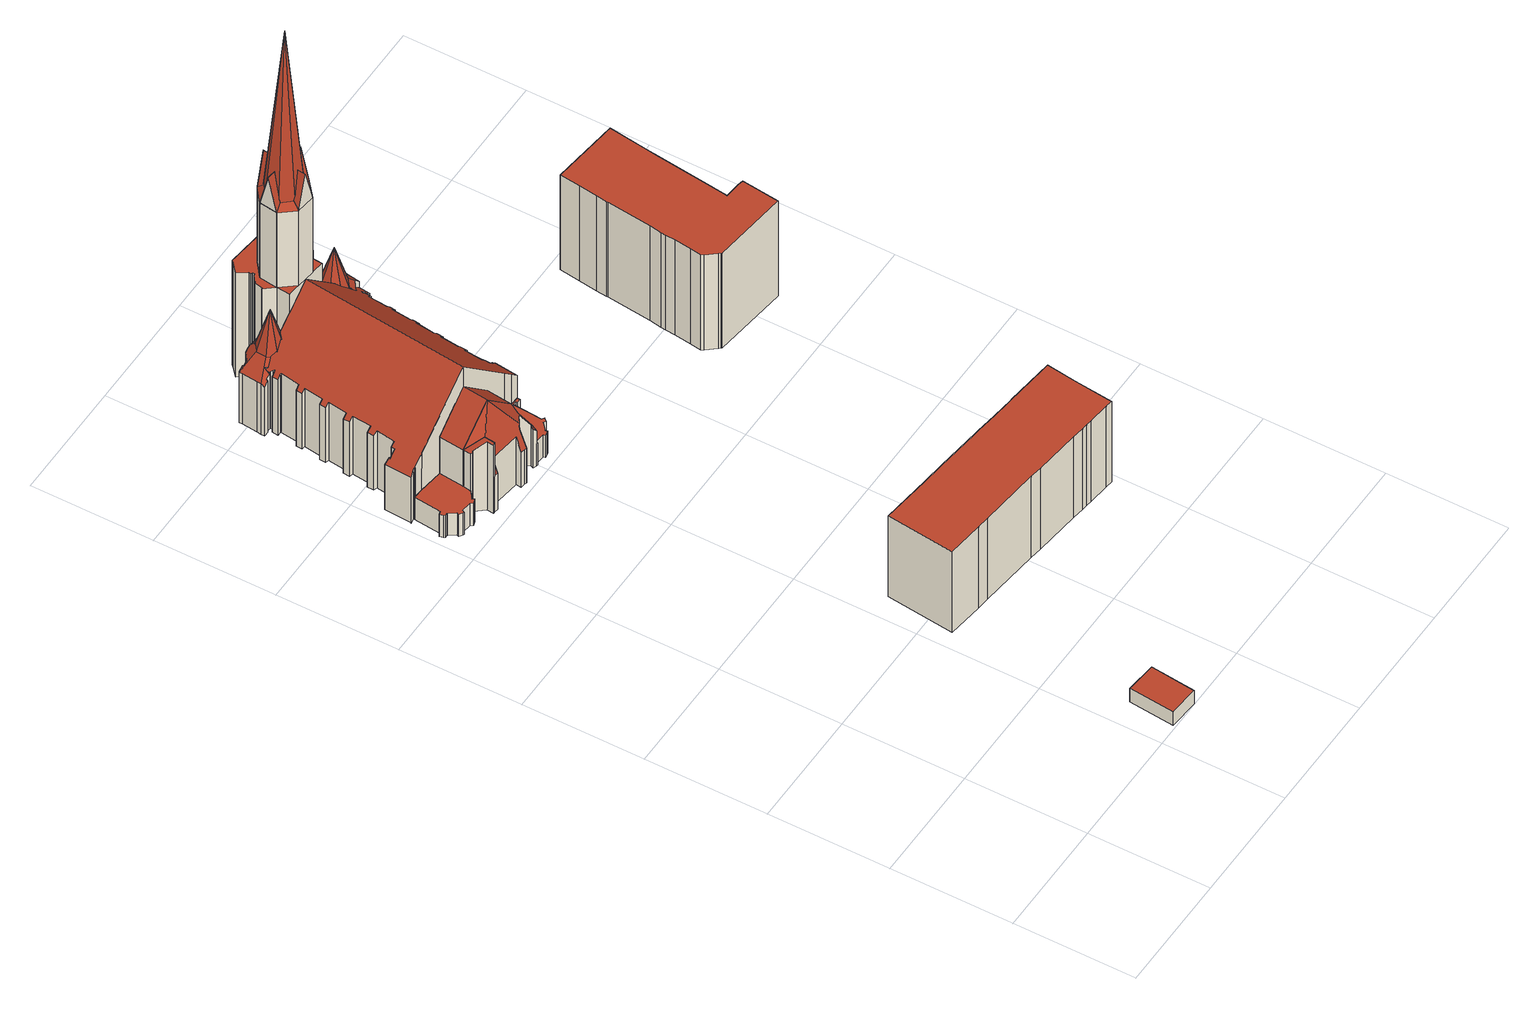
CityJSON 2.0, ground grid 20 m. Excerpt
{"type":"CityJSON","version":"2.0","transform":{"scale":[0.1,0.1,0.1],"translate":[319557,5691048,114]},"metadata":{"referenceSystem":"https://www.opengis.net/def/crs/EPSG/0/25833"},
"CityObjects":{
"building1":{"type":"Building","attributes":{"Dachtyp_tdc":"tdcPolyFlatRoof","Gemeindeschluessel":14713000,"Dachneigung":0,"QualitaetDacherkennung":90,"Geometrietyp2DReferenz":"3000","function":"31001_9998","roofType":"1000","measuredHeight":2.73},"geometry":[{"type":"MultiSurface","lod":"2","boundaries":[[[0,1,2,3]],[[1,4,5,2]],[[4,6,7,5]],[[6,8,9,7]],[[8,0,3,9]],[[8,6,4,1,0]],[[3,2,5,7,9]]],"semantics":{"surfaces":[{"type":"WallSurface"},{"type":"RoofSurface"},{"type":"GroundSurface"}],"values":[0,0,0,0,0,1,2]}}]},
"building2":{"type":"Building","attributes":{"name":"Lukaskirche","Gemeindeschluessel":14713000,"QualitaetDacherkennung":100,"Geometrietyp2DReferenz":"3000","function":"31001_3041","roofType":"9999"},"children":["building2-1","building2-2","building2-3","building2-4","building2-5","building2-6","building2-7","building2-8","building2-9","building2-10","building2-11","building2-12","building2-13","building2-14","building2-15"]},
"building2-1":{"type":"BuildingPart","attributes":{"Dachtyp_tdc":"tdcTentRoof","Dachneigung":74.59,"QualitaetDacherkennung":100,"Geometrietyp2DReferenz":"3000","roofType":"4000","measuredHeight":8.55},"parents":["building2"],"geometry":[{"type":"MultiSurface","lod":"2","boundaries":[[[10,11,12]],[[13,10,12]],[[14,13,12]],[[15,14,12]],[[16,15,12]],[[17,16,12]],[[18,17,12]],[[11,18,12]],[[11,10,13,14,15,16,17,18]]],"semantics":{"surfaces":[{"type":"RoofSurface"},{"type":"GroundSurface"}],"values":[0,0,0,0,0,0,0,0,1]}}]},
"building2-2":{"type":"BuildingPart","attributes":{"Dachtyp_tdc":"tdcTentRoof","Dachneigung":46.14,"QualitaetDacherkennung":100,"Geometrietyp2DReferenz":"3000","roofType":"4000","measuredHeight":19.14},"parents":["building2"],"geometry":[{"type":"MultiSurface","lod":"2","boundaries":[[[19,20,21,22]],[[20,23,24,21]],[[23,25,26,24]],[[25,27,28,26]],[[27,29,30,28]],[[29,31,32,30]],[[31,33,34,32]],[[33,19,22,34]],[[20,19,35]],[[23,20,35]],[[25,23,35]],[[27,25,35]],[[29,27,35]],[[31,29,35]],[[33,31,35]],[[19,33,35]],[[28,30,32,34,22,21,24,26]]],"semantics":{"surfaces":[{"type":"WallSurface"},{"type":"RoofSurface"},{"type":"ClosureSurface"}],"values":[0,0,0,0,0,0,0,0,1,1,1,1,1,1,1,1,2]}}]},
"building2-3":{"type":"BuildingPart","attributes":{"Dachtyp_tdc":"tdcPolyFlatRoof","Dachneigung":0,"QualitaetDacherkennung":100,"Geometrietyp2DReferenz":"3000","roofType":"1000","measuredHeight":21.33},"parents":["building2"],"geometry":[{"type":"MultiSurface","lod":"2","boundaries":[[[36,37,38,39]],[[37,40,41,38]],[[40,42,43,41]],[[42,44,45,43]],[[44,46,47,45]],[[46,48,49,47]],[[48,50,51,49]],[[50,52,53,51]],[[52,54,55,53]],[[54,56,57,55]],[[56,58,59,57]],[[58,60,61,59]],[[60,62,63,61]],[[62,64,65,63]],[[64,66,67,65]],[[66,68,69,67]],[[68,70,71,69]],[[70,72,73,71]],[[72,74,75,73]],[[74,76,77,75]],[[76,78,79,77]],[[78,80,81,79]],[[80,82,83,84,81]],[[85,26,86,87,88,89]],[[90,91,92,93,94]],[[91,36,39,92]],[[39,38,41,43,45,47,49,51,53,55,57,59,61,63,65,67,69,71,73,75,77,79,81,84,95,96,97,98,88,87,93,92]],[[99,83,82,100]],[[84,83,99,101,95]],[[96,95,101,102]],[[103,99,100,104]],[[103,102,101,99]],[[97,96,102,105]],[[106,107,103,104,108,109]],[[106,105,102,103]],[[106,103,107]],[[110,109,108]],[[89,110,85]],[[88,98,110,89]],[[98,97,105,106,109,110]],[[94,86,26,90]],[[93,87,86,94]],[[108,104,100,82,80,78,76,74,72,70,68,66,64,62,60,58,56,54,52,50,48,46,44,42,40,37,36,91,90,26,85,110],[22,21,24,26,28,30,32,34]],[[111,112,113,114]],[[22,34,112,111]],[[114,113,28,26]],[[21,111,114,24]],[[22,111,21]],[[24,114,26]],[[112,32,30,113]],[[34,32,112]],[[113,30,28]]],"semantics":{"surfaces":[{"type":"WallSurface"},{"type":"GroundSurface"},{"type":"ClosureSurface"},{"type":"RoofSurface"}],"values":[0,0,0,0,0,0,0,0,0,0,0,0,0,0,0,0,0,0,0,0,0,0,0,0,0,0,1,0,2,0,0,2,0,0,2,2,0,0,2,2,0,2,3,2,2,2,2,2,2,2,2,2]}}]},
"building2-4":{"type":"BuildingPart","attributes":{"Dachtyp_tdc":"tdcPolyFlatRoof","Dachneigung":0,"QualitaetDacherkennung":100,"Geometrietyp2DReferenz":"3000","roofType":"1000","measuredHeight":4.55},"parents":["building2"],"geometry":[{"type":"MultiSurface","lod":"2","boundaries":[[[115,116,117,118,119]],[[116,120,121,117]],[[120,122,123,121]],[[122,124,125,123]],[[124,126,127,125]],[[126,128,129,127]],[[128,130,131,129]],[[130,132,133,131]],[[132,134,135,133]],[[134,136,137,135]],[[136,138,139,137]],[[138,140,141,139]],[[140,142,143,141]],[[142,144,145,143]],[[144,146,147,145]],[[146,148,149,147]],[[148,150,151,149]],[[152,153,154,153]],[[152,155,156,157,158,159,150,148,146,144,142,140,138,136,134,132,130,128,126,124,122,120,116,115]],[[118,117,121,123,125,127,129,131,133,135,137,139,141,143,145,147,149,151,160,161,162,154]],[[151,150,159,160]],[[160,159,158,161]],[[162,161,163,157,156,164]],[[161,158,157,163]],[[154,162,164,165,153]],[[153,165,155,152]],[[165,164,156,155]],[[118,154,153,119]],[[153,152,115,119]]],"semantics":{"surfaces":[{"type":"WallSurface"},{"type":"RoofSurface"},{"type":"GroundSurface"},{"type":"ClosureSurface"}],"values":[0,0,0,0,0,0,0,0,0,0,0,0,0,0,0,0,0,0,1,2,3,3,0,3,0,3,3,0,3]}}]},
"building2-5":{"type":"BuildingPart","attributes":{"Dachtyp_tdc":"tdcTentRoof","Dachneigung":74.59,"QualitaetDacherkennung":100,"Geometrietyp2DReferenz":"3000","roofType":"4000","measuredHeight":8.55},"parents":["building2"],"geometry":[{"type":"MultiSurface","lod":"2","boundaries":[[[166,167,168]],[[169,166,168]],[[170,169,168]],[[171,170,168]],[[172,171,168]],[[173,172,168]],[[174,173,168]],[[167,174,168]],[[167,166,169,170,171,172,173,174]]],"semantics":{"surfaces":[{"type":"RoofSurface"},{"type":"GroundSurface"}],"values":[0,0,0,0,0,0,0,0,1]}}]},
"building2-6":{"type":"BuildingPart","attributes":{"Dachtyp_tdc":"tdcPolyFlatRoof","Dachneigung":0,"QualitaetDacherkennung":100,"Geometrietyp2DReferenz":"3000","roofType":"1000","measuredHeight":4.52},"parents":["building2"],"geometry":[{"type":"MultiSurface","lod":"2","boundaries":[[[175,176,177,178]],[[176,179,180,177]],[[179,181,182,180]],[[181,183,184,182]],[[183,185,186,184]],[[185,187,188,186]],[[187,189,190,188]],[[189,191,192,190]],[[191,193,194,192]],[[193,195,196,194]],[[195,197,198,196]],[[197,199,200,198]],[[199,201,202,200]],[[201,203,204,202]],[[203,205,206,204]],[[205,207,208,206]],[[207,209,210,211,208]],[[212,213,214,213]],[[215,216,217,218]],[[216,175,178,217]],[[216,215,219,220,221,212,209,207,205,203,201,199,197,195,193,191,189,187,185,183,181,179,176,175]],[[178,177,180,182,184,186,188,190,192,194,196,198,200,202,204,206,208,211,214,222,223,224,218,217]],[[214,211,210,213]],[[210,209,212,213]],[[222,214,213,225]],[[213,212,221,225]],[[222,225,226,223]],[[225,221,220,226]],[[223,226,220,219,224]],[[218,224,219,215]]],"semantics":{"surfaces":[{"type":"WallSurface"},{"type":"RoofSurface"},{"type":"GroundSurface"},{"type":"ClosureSurface"}],"values":[0,0,0,0,0,0,0,0,0,0,0,0,0,0,0,0,0,0,0,0,1,2,0,3,0,3,0,3,3,3]}}]},
"building2-7":{"type":"BuildingPart","attributes":{"Dachtyp_tdc":"tdcTentRoof","Dachneigung":68.89,"QualitaetDacherkennung":100,"Geometrietyp2DReferenz":"3000","roofType":"4000","measuredHeight":17.49},"parents":["building2"],"geometry":[{"type":"MultiSurface","lod":"2","boundaries":[[[227,157,163]],[[228,229,230,151,150]],[[229,231,232,230]],[[231,233,234,232]],[[233,235,236,234]],[[235,237,238,236]],[[237,239,240,238]],[[239,241,242,240]],[[241,243,244,242]],[[243,245,246,244]],[[245,247,248,246]],[[247,249,250,248]],[[249,251,252,250]],[[251,253,254,252]],[[253,255,256,254]],[[255,257,224,256]],[[235,233,231,229,228,258,259,227,260]],[[260,255,253,251,249,247,245,243,241,239,237,235]],[[260,257,255]],[[163,161,160,151,230,232,234,236,238,240,242,244,246,248,250,252,254,256,224,261]],[[259,158,157,227]],[[158,161,163,157]],[[258,159,158,259]],[[159,160,161,158]],[[228,150,159,258]],[[150,151,160,159]],[[260,261,224,257]],[[260,227,163,261]]],"semantics":{"surfaces":[{"type":"WallSurface"},{"type":"RoofSurface"},{"type":"GroundSurface"},{"type":"ClosureSurface"}],"values":[0,0,0,0,0,0,0,0,0,0,0,0,0,0,0,0,1,1,1,2,0,3,0,3,0,3,3,3]}}]},
"building2-8":{"type":"BuildingPart","attributes":{"Dachtyp_tdc":"tdcGableRoof","Dachneigung":44.99,"QualitaetDacherkennung":100,"Geometrietyp2DReferenz":"3000","roofType":"3100","measuredHeight":17.49},"parents":["building2"],"geometry":[{"type":"MultiSurface","lod":"2","boundaries":[[[262,263,264,265]],[[263,266,217,264]],[[267,227,163,162,164,156]],[[257,268,256,224]],[[268,269,254,256]],[[260,227,267,270]],[[270,271,257,266,263,262,272,273,269,268,257,260]],[[254,274,275,265,264,217,218,224,223,276,162,163,261,224,256]],[[269,273,274,254]],[[273,272,275,274]],[[272,262,265,275]],[[224,219,215,218,217,266,257,219]],[[224,218,215,219]],[[220,219,257,271]],[[220,226,223,224,219]],[[276,223,226,277]],[[226,220,271,270,277]],[[164,162,276,277]],[[277,270,267,156,164]],[[227,260,261,163]],[[260,257,224,261]]],"semantics":{"surfaces":[{"type":"WallSurface"},{"type":"RoofSurface"},{"type":"GroundSurface"},{"type":"ClosureSurface"}],"values":[0,0,0,0,0,1,1,2,0,0,0,0,3,0,3,0,3,0,3,3,3]}}]},
"building2-9":{"type":"BuildingPart","attributes":{"Dachtyp_tdc":"tdcGableRoof","Dachneigung":75.99,"QualitaetDacherkennung":100,"Geometrietyp2DReferenz":"3000","roofType":"3100","measuredHeight":21.43},"parents":["building2"],"geometry":[{"type":"MultiSurface","lod":"2","boundaries":[[[27,33,34,28]],[[33,19,22,34]],[[19,25,26,22]],[[25,27,28,26]],[[19,33,278]],[[27,25,279]],[[33,27,279,278]],[[25,19,278,279]],[[28,34,22,26]]],"semantics":{"surfaces":[{"type":"WallSurface"},{"type":"RoofSurface"},{"type":"ClosureSurface"}],"values":[0,0,0,0,0,0,1,1,2]}}]},
"building2-10":{"type":"BuildingPart","attributes":{"Dachtyp_tdc":"tdcTentRoof","Dachneigung":46.13,"QualitaetDacherkennung":100,"Geometrietyp2DReferenz":"3000","roofType":"4000","measuredHeight":14.94},"parents":["building2"],"geometry":[{"type":"MultiSurface","lod":"2","boundaries":[[[280,281,282]],[[282,283,284,285,286,287,288,289,290,280]],[[291,292,293,294,295,296,297,95,84,298,299,300,301,302,303,304,305,306,307,308,309,310]],[[311,284,304,303]],[[284,283,305,304]],[[283,282,306,305]],[[282,281,307,306]],[[281,280,308,307]],[[280,290,309,308]],[[290,289,310,309]],[[289,288,312,291,310]],[[313,314,315,286,285]],[[316,313,285]],[[317,316,285]],[[99,317,285]],[[318,83,99,285]],[[319,318,285]],[[284,311,320,321,322,319,285]],[[313,316,296,295]],[[316,317,297,296]],[[317,99,95,297]],[[83,318,298,84]],[[318,319,299,298]],[[319,322,300,299]],[[322,321,301,300]],[[321,320,302,301]],[[320,311,303,302]],[[323,312,288,287]],[[323,292,291,312]],[[324,323,287,286]],[[324,293,292,323]],[[295,294,314,313]],[[315,324,286]],[[294,293,324,315,314]],[[84,95,99,83]]],"semantics":{"surfaces":[{"type":"RoofSurface"},{"type":"GroundSurface"},{"type":"WallSurface"},{"type":"ClosureSurface"}],"values":[0,0,1,2,2,2,2,2,2,2,2,0,0,0,0,0,0,0,2,2,2,2,2,2,2,2,2,2,3,2,3,2,2,3,3]}}]},
"building2-11":{"type":"BuildingPart","attributes":{"Dachtyp_tdc":"tdcGableRoof","Dachneigung":23.59,"QualitaetDacherkennung":100,"Geometrietyp2DReferenz":"3000","roofType":"3100","measuredHeight":12.16},"parents":["building2"],"geometry":[{"type":"MultiSurface","lod":"2","boundaries":[[[99,325,326,101]],[[325,99,327]],[[107,325,327]],[[325,107,106]],[[103,327,99]],[[327,103,107]],[[326,105,102,101]],[[105,326,325,106]],[[102,105,106,103]],[[101,102,103,99]],[[103,106,107]]],"semantics":{"surfaces":[{"type":"WallSurface"},{"type":"RoofSurface"},{"type":"GroundSurface"},{"type":"ClosureSurface"}],"values":[0,0,1,1,1,1,2,3,3,3,3]}}]},
"building2-12":{"type":"BuildingPart","attributes":{"Dachtyp_tdc":"tdcTentRoof","Dachneigung":46.13,"QualitaetDacherkennung":100,"Geometrietyp2DReferenz":"3000","roofType":"4000","measuredHeight":15.02},"parents":["building2"],"geometry":[{"type":"MultiSurface","lod":"2","boundaries":[[[328,329,330,331]],[[332,333,334,335]],[[333,336,337,334]],[[336,338,339,337]],[[338,340,341,339]],[[340,342,343,341]],[[342,344,345,343]],[[344,346,347,345]],[[346,348,349,347]],[[348,350,351,349]],[[350,352,353,351]],[[352,354,355,353]],[[354,356,357,355]],[[356,358,359,357]],[[358,360,361,359]],[[360,362,363,361]],[[362,94,93,364,363]],[[86,365,366,367]],[[365,328,331,366]],[[328,365,368]],[[329,328,368]],[[369,370,371,329,368]],[[340,338,336,333,332,372,369]],[[369,368,346,344,342,340]],[[360,358,356,354,352,350,348,346,368]],[[362,360,368]],[[86,94,362,368]],[[365,86,368]],[[331,330,373,374,335,334,337,339,341,343,345,347,349,351,353,355,357,359,361,363,364,367,366]],[[373,330,329,371]],[[375,370,369]],[[374,373,371,370,375]],[[372,375,369]],[[332,335,374,375,372]],[[367,364,93,87,86]],[[93,94,86,87]]],"semantics":{"surfaces":[{"type":"WallSurface"},{"type":"RoofSurface"},{"type":"GroundSurface"},{"type":"ClosureSurface"}],"values":[0,0,0,0,0,0,0,0,0,0,0,0,0,0,0,0,0,0,0,1,1,1,1,1,1,1,1,1,2,0,0,3,0,3,0,3]}}]},
"building2-13":{"type":"BuildingPart","attributes":{"Dachtyp_tdc":"tdcGableRoof","Dachneigung":44.99,"QualitaetDacherkennung":100,"Geometrietyp2DReferenz":"3000","roofType":"3100","measuredHeight":21.47},"parents":["building2"],"geometry":[{"type":"MultiSurface","lod":"2","boundaries":[[[376,210,209]],[[376,377,378,210]],[[377,379,380,378]],[[379,381,382,380]],[[381,383,384,382]],[[383,385,386,384]],[[385,387,388,386]],[[387,389,390,388]],[[389,391,392,390]],[[391,393,394,392]],[[393,395,396,394]],[[395,397,398,396]],[[397,399,400,398]],[[399,401,402,400]],[[401,403,404,402]],[[403,405,406,404]],[[405,407,408,406]],[[407,409,410,408]],[[409,411,412,410]],[[411,413,414,412]],[[413,415,416,414]],[[415,417,418,416]],[[417,419,420,418]],[[419,421,422,420]],[[421,423,424,422]],[[423,425,426,424]],[[425,427,428,426]],[[427,429,430,428]],[[429,431,432,430]],[[431,433,434,432]],[[433,435,436,434]],[[435,437,438,436]],[[437,439,440,438]],[[439,441,442,440]],[[441,443,444,442]],[[443,445,332,335,444]],[[446,447,373,371]],[[448,314,294,449,450]],[[312,451,452,453,291]],[[451,454,455,452]],[[454,456,457,455]],[[456,458,459,457]],[[458,460,461,459]],[[460,462,463,461]],[[462,464,465,463]],[[464,466,467,465]],[[466,468,469,467]],[[468,470,471,469]],[[470,472,473,471]],[[472,474,475,473]],[[474,476,477,475]],[[476,478,479,477]],[[478,480,481,479]],[[480,482,483,481]],[[482,484,485,483]],[[484,486,487,485]],[[486,488,489,487]],[[488,490,491,489]],[[490,492,493,491]],[[492,494,495,493]],[[494,496,497,495]],[[496,498,499,497]],[[498,500,501,499]],[[500,502,503,501]],[[502,504,505,503]],[[504,506,507,505]],[[506,508,509,507]],[[508,510,511,509]],[[510,512,115,119,511]],[[513,152,153,152]],[[514,155,165,155]],[[515,212,213,212]],[[516,514,513,512,510,508,506,504,502,500,498,496,494,492,490,488,486,484,482,480,478,476,474,472,470,468,466,464,462,460,458,456,454,451,312,323,324,315,314,448,109,110]],[[110,89,446,371,370,375,372,445,443,441,439,437,435,433,431,429,427,425,423,421,419,417,415,413,411,409,407,405,403,401,399,397,395,393,391,389,387,385,383,381,379,377,376,515,517,516]],[[210,378,380,382,384,386,388,390,392,394,396,398,400,402,404,406,408,410,412,414,416,418,420,422,424,426,428,430,432,434,436,438,440,442,444,335,374,373,447,518,450,449,519,520,453,452,455,457,459,461,463,465,467,469,471,473,475,477,479,481,483,485,487,489,491,493,495,497,499,501,503,505,507,509,511,119,153,165,164,277,226,225,213]],[[376,209,212,515]],[[209,210,213,212]],[[372,332,445]],[[335,332,372,375,374]],[[374,375,370,371,373]],[[518,447,446,89,88,98]],[[98,88,89,110]],[[448,450,518,98,97,105,326,325,106,109]],[[98,110,109,106,105,97]],[[325,326,105,106]],[[293,519,449,294]],[[324,293,294,314,315]],[[292,520,519,293]],[[323,292,293,324]],[[291,453,520,292]],[[292,323,312,291]],[[152,115,512,513]],[[152,153,119,115]],[[155,152,513,514]],[[165,153,152,155]],[[270,267,156,155,514,516]],[[164,165,155,156]],[[270,277,164,156,267]],[[517,221,220,271,270,516]],[[221,225,226,220]],[[271,220,226,277,270]],[[515,212,221,517]],[[212,213,225,221]]],"semantics":{"surfaces":[{"type":"WallSurface"},{"type":"RoofSurface"},{"type":"GroundSurface"},{"type":"ClosureSurface"}],"values":[0,0,0,0,0,0,0,0,0,0,0,0,0,0,0,0,0,0,0,0,0,0,0,0,0,0,0,0,0,0,0,0,0,0,0,0,0,0,0,0,0,0,0,0,0,0,0,0,0,0,0,0,0,0,0,0,0,0,0,0,0,0,0,0,0,0,0,0,0,0,0,0,1,1,2,0,3,0,3,3,0,3,0,3,3,0,3,0,3,0,3,0,3,0,3,0,3,3,0,3,3,0,3]}}]},
"building2-14":{"type":"BuildingPart","attributes":{"Dachtyp_tdc":"tdcGableRoof","Dachneigung":76,"QualitaetDacherkennung":100,"Geometrietyp2DReferenz":"3000","roofType":"3100","measuredHeight":21.43},"parents":["building2"],"geometry":[{"type":"MultiSurface","lod":"2","boundaries":[[[23,29,30,113,114,24]],[[29,31,32,30]],[[31,20,21,111,112,32]],[[20,23,24,21]],[[31,29,521]],[[23,20,522]],[[29,23,522,521]],[[20,31,521,522]],[[111,114,113,112]],[[21,24,114,111]],[[112,113,30,32]]],"semantics":{"surfaces":[{"type":"WallSurface"},{"type":"RoofSurface"},{"type":"ClosureSurface"}],"values":[0,0,0,0,0,0,1,1,2,2,2]}}]},
"building2-15":{"type":"BuildingPart","attributes":{"Dachtyp_tdc":"tdcTentRoof","Dachneigung":85.02,"QualitaetDacherkennung":100,"Geometrietyp2DReferenz":"3000","roofType":"4000","measuredHeight":32.57},"parents":["building2"],"geometry":[{"type":"MultiSurface","lod":"2","boundaries":[[[523,524,525,526]],[[524,527,528,525]],[[527,529,530,528]],[[529,531,532,530]],[[531,533,534,532]],[[533,535,536,534]],[[535,537,538,536]],[[537,523,526,538]],[[524,523,539]],[[527,524,539]],[[529,527,539]],[[531,529,539]],[[533,531,539]],[[535,533,539]],[[537,535,539]],[[523,537,539]],[[526,525,528,530,532,534,536,538]]],"semantics":{"surfaces":[{"type":"WallSurface"},{"type":"RoofSurface"},{"type":"GroundSurface"}],"values":[0,0,0,0,0,0,0,0,1,1,1,1,1,1,1,1,2]}}]},
"building3":{"type":"Building","attributes":{"Dachtyp_tdc":"tdcPolyFlatRoof","Gemeindeschluessel":14713000,"Dachneigung":0,"QualitaetDacherkennung":54,"Geometrietyp2DReferenz":"3000","function":"31001_9998","roofType":"1000","measuredHeight":16.59},"geometry":[{"type":"MultiSurface","lod":"2","boundaries":[[[540,541,542,543]],[[541,544,545,542]],[[544,546,547,545]],[[546,548,549,547]],[[548,550,551,549]],[[550,552,553,551]],[[552,554,555,553]],[[554,556,557,555]],[[556,558,559,557]],[[558,560,561,559]],[[560,562,563,561]],[[562,564,565,563]],[[564,566,567,565]],[[566,568,569,567]],[[568,570,571,569]],[[570,572,573,571]],[[572,574,575,573]],[[574,576,577,575]],[[576,578,579,577]],[[578,580,581,579]],[[580,540,543,581]],[[580,578,576,574,572,570,568,566,564,562,560,558,556,554,552,550,548,546,544,541,540]],[[543,542,545,547,549,551,553,555,557,559,561,563,565,567,569,571,573,575,577,579,581]]],"semantics":{"surfaces":[{"type":"WallSurface"},{"type":"RoofSurface"},{"type":"GroundSurface"}],"values":[0,0,0,0,0,0,0,0,0,0,0,0,0,0,0,0,0,0,0,0,0,1,2]}}]},
"building4":{"type":"Building","attributes":{"Gemeindeschluessel":14713000,"Dachtyp_tdc":"tdcPolyFlatRoof","Dachneigung":0,"QualitaetDacherkennung":65,"Geometrietyp2DReferenz":"3000","function":"31001_9998","roofType":"1000","measuredHeight":19.41},"geometry":[{"type":"MultiSurface","lod":"2","boundaries":[[[582,583,584,585]],[[583,586,587,584]],[[586,588,589,587]],[[588,590,591,589]],[[590,592,593,591]],[[592,594,595,593]],[[594,596,597,595]],[[596,598,599,597]],[[598,600,601,599]],[[600,602,603,601]],[[602,604,605,603]],[[604,606,607,605]],[[606,608,609,607]],[[608,610,611,609]],[[610,612,613,611]],[[612,614,615,613]],[[614,616,617,615]],[[616,618,619,617]],[[618,620,621,619]],[[620,622,623,621]],[[622,624,625,623]],[[624,626,627,625]],[[626,582,585,627]],[[626,624,622,620,618,616,614,612,610,608,606,604,602,600,598,596,594,592,590,588,586,583,582]],[[585,584,587,589,591,593,595,597,599,601,603,605,607,609,611,613,615,617,619,621,623,625,627]]],"semantics":{"surfaces":[{"type":"WallSurface"},{"type":"RoofSurface"},{"type":"GroundSurface"}],"values":[0,0,0,0,0,0,0,0,0,0,0,0,0,0,0,0,0,0,0,0,0,0,0,1,2]}}]}
},
"vertices":[
[238,5,29],[245,79,29],[245,79,2],[238,5,2],[245,80,29],[245,80,2],[296,75,29],[296,75,2],[288,1,29],[288,1,2],
[246,1348,128],[261,1360,128],[239,1372,213],[227,1350,128],[214,1365,128],[217,1385,128],[232,1397,128],[251,1395,128],[263,1379,128],
[199,1388,376],[175,1368,376],[175,1368,223],[199,1388,223],[144,1372,376],[144,1372,223],[125,1396,376],[125,1396,223],[129,1426,376],[129,1426,223],[153,1445,376],[153,1445,223],[183,1442,376],[183,1442,223],[202,1418,376],[202,1418,223],[164,1407,415],
[116,1426,223],[129,1435,223],[129,1435,10],[116,1426,10],[131,1436,223],[131,1436,10],[131,1439,223],[131,1439,10],[130,1440,223],[130,1440,10],[128,1440,223],[128,1440,10],[129,1444,223],[129,1444,10],[119,1459,223],[119,1459,10],[133,1472,223],[133,1472,10],[137,1476,223],[137,1476,10],[208,1468,223],[208,1468,10],[211,1468,223],[211,1468,10],[211,1459,223],[211,1459,10],[209,1459,223],[209,1459,10],[208,1452,223],[208,1452,10],[218,1460,223],[218,1460,10],[230,1446,223],[230,1446,10],[221,1438,223],[221,1438,10],[216,1434,223],[216,1434,10],[215,1430,223],[215,1430,10],[211,1430,223],[211,1430,10],[211,1427,223],[211,1427,10],[225,1410,223],[225,1410,10],[224,1400,223],[224,1400,128],[224,1400,10],[123,1374,223],[125,1396,128],[125,1396,10],[123,1374,10],[123,1374,186],[112,1413,223],[114,1413,223],[114,1413,10],[112,1413,10],[112,1413,128],[210,1388,10],[199,1390,10],[197,1366,10],[160,1370,10],[210,1388,128],[210,1388,223],[210,1388,11],[199,1390,11],[199,1390,128],[199,1390,223],[197,1366,11],[197,1366,128],[198,1378,133],[197,1366,223],[197,1366,186],[160,1370,223],[177,1390,223],[181,1420,223],[150,1424,223],[147,1393,223],
[254,1083,53],[254,1078,53],[254,1078,8],[254,1083,8],[254,1083,9],[247,1078,53],[247,1078,8],[247,1081,53],[247,1081,8],[241,1081,53],[241,1081,8],[238,1034,53],[238,1034,8],[242,1031,53],[242,1031,8],[241,1030,53],[241,1030,8],[237,1025,53],[237,1025,8],[234,1028,53],[234,1028,8],[222,1018,53],[222,1018,8],[223,1014,53],[223,1014,8],[220,1013,53],[220,1013,8],[214,1012,53],[214,1012,8],[213,1016,53],[213,1016,8],[197,1017,53],[197,1017,8],[196,1014,53],[196,1014,8],[194,1015,53],[194,1015,8],[241,1084,53],[241,1084,9],[241,1084,8],[226,1086,53],[186,1090,53],[181,1048,53],[180,1037,53],[194,1022,53],[194,1022,8],[180,1037,8],[186,1090,8],[181,1048,8],[186,1090,9],[226,1086,9],
[100,1363,128],[115,1375,128],[93,1387,213],[81,1365,128],[69,1380,128],[71,1399,128],[86,1411,128],[106,1409,128],[118,1394,128],
[58,1038,53],[60,1034,53],[60,1034,8],[58,1038,8],[58,1033,53],[58,1033,8],[55,1032,53],[55,1032,8],[52,1031,53],[52,1031,8],[49,1035,53],[49,1035,8],[33,1037,53],[33,1037,8],[30,1033,53],[30,1033,8],[29,1034,53],[29,1034,8],[23,1038,53],[23,1038,8],[25,1041,53],[25,1041,8],[17,1052,53],[17,1052,8],[16,1053,53],[16,1053,8],[12,1052,53],[12,1052,8],[11,1055,53],[11,1055,8],[9,1061,53],[9,1061,8],[15,1063,53],[15,1063,8],[19,1107,53],[19,1107,9],[19,1107,8],[21,1107,53],[21,1107,9],[21,1107,8],[70,1048,53],[70,1047,53],[70,1047,8],[70,1048,8],[72,1060,53],[76,1101,53],[36,1106,53],[36,1106,8],[76,1101,8],[72,1060,8],[36,1106,9],[76,1101,9],
[181,1048,128],[194,1015,79],[188,1017,87],[188,1017,8],[190,1022,91],[190,1022,8],[179,1035,115],[179,1035,8],[164,1025,117],[164,1025,8],[162,1024,114],[162,1024,8],[160,1022,110],[160,1022,8],[159,1010,79],[159,1010,8],[156,1011,79],[156,1011,8],[148,1012,79],[148,1012,8],[149,1021,105],[149,1021,8],[97,1027,106],[97,1027,8],[95,1018,82],[95,1018,8],[89,1019,82],[89,1019,8],[91,1037,128],[91,1037,8],[72,1060,128],[194,1022,87],[180,1037,117],[126,1054,183],[126,1054,8],
[74,1046,132],[72,1045,130],[72,1045,8],[74,1046,8],[70,1047,128],[186,1090,128],[91,1037,150],[89,1019,150],[131,1096,183],[76,1101,128],[87,1030,147],[86,1019,147],[86,1019,8],[87,1030,8],[131,1096,8],[131,1096,9],
[200,1403,438],[127,1411,438],
[281,1384,118],[277,1385,121],[276,1383,122],[276,1382,122],[274,1382,125],[239,1372,160],[268,1356,128],[268,1358,128],[282,1357,113],[285,1380,113],[285,1384,113],[282,1357,10],[268,1358,10],[268,1356,10],[253,1344,10],[248,1340,10],[223,1343,10],[207,1363,10],[231,1399,10],[252,1396,10],[260,1395,10],[261,1395,10],[268,1385,10],[270,1383,10],[274,1382,10],[276,1382,10],[276,1383,10],[277,1385,10],[281,1384,10],[285,1384,10],[285,1380,10],[270,1383,128],[282,1357,100],[248,1340,128],[253,1344,128],[253,1345,128],[223,1343,128],[207,1363,128],[231,1399,133],[252,1396,134],[268,1385,128],[261,1395,127],[260,1395,128],[268,1358,114],[268,1356,115],
[207,1365,128],[207,1365,11],[218,1375,133],
[102,1355,128],[77,1358,128],[77,1358,9],[102,1355,9],[60,1368,121],[54,1369,116],[54,1369,9],[60,1368,9],[53,1367,114],[53,1367,9],[45,1367,107],[45,1367,9],[45,1373,112],[45,1373,9],[46,1380,112],[46,1380,9],[49,1405,111],[49,1405,9],[49,1411,111],[49,1411,9],[50,1412,111],[50,1412,9],[58,1411,117],[58,1411,9],[57,1408,119],[57,1408,9],[64,1408,124],[64,1408,9],[76,1417,124],[76,1417,9],[81,1417,128],[81,1417,9],[85,1416,130],[85,1416,9],[108,1414,130],[108,1414,9],[112,1413,9],[122,1371,128],[122,1371,9],[125,1396,9],[93,1387,160],[61,1378,128],[64,1375,128],[64,1374,128],[61,1374,125],[64,1374,9],[61,1378,9],[61,1378,125],
[19,1107,112],[20,1108,112],[20,1108,9],[17,1108,109],[17,1108,9],[9,1107,102],[9,1107,9],[10,1108,102],[10,1108,9],[13,1152,101],[13,1152,9],[21,1150,109],[21,1150,9],[21,1148,109],[21,1148,9],[31,1147,119],[31,1147,9],[32,1153,119],[32,1153,9],[38,1152,125],[38,1152,9],[42,1182,126],[42,1182,9],[36,1184,120],[36,1184,9],[37,1195,120],[37,1195,9],[44,1194,127],[44,1194,9],[47,1225,127],[47,1225,9],[41,1226,120],[41,1226,9],[42,1237,120],[42,1237,9],[48,1236,127],[48,1236,9],[52,1267,127],[52,1267,9],[46,1268,121],[46,1268,9],[47,1279,121],[47,1279,9],[53,1278,127],[53,1278,9],[57,1309,128],[57,1309,9],[51,1310,122],[51,1310,9],[52,1320,122],[52,1320,9],[59,1320,128],[59,1320,9],[63,1351,129],[63,1351,9],[62,1352,128],[62,1352,9],[56,1352,122],[56,1352,9],[57,1362,122],[57,1362,9],[63,1362,128],[63,1362,9],[64,1362,130],[64,1362,9],[63,1364,128],[63,1364,9],[61,1368,125],[61,1368,9],[60,1368,125],[65,1380,128],[65,1380,9],[255,1360,128],[253,1344,9],[255,1360,9],[280,1339,100],[280,1339,9],[282,1357,9],[271,1340,109],[271,1340,9],[272,1342,109],[272,1342,9],[264,1342,117],[264,1342,9],[260,1338,121],[260,1338,9],[266,1337,115],[266,1337,9],[265,1327,114],[265,1327,9],[257,1327,122],[257,1327,9],[254,1296,122],[254,1296,9],[261,1295,115],[261,1295,9],[260,1285,115],[260,1285,9],[253,1286,122],[253,1286,9],[250,1255,122],[250,1255,9],[256,1254,115],[256,1254,9],[255,1243,115],[255,1243,9],[248,1244,123],[248,1244,9],[244,1213,123],[244,1213,9],[251,1212,116],[251,1212,9],[250,1201,116],[250,1201,9],[243,1201,123],[243,1201,9],[240,1171,123],[240,1171,9],[246,1171,116],[246,1171,9],[245,1159,116],[245,1159,9],[238,1160,123],[238,1160,9],[235,1130,124],[235,1130,9],[242,1128,116],[242,1128,9],[242,1121,116],[242,1121,9],[251,1120,107],[251,1120,9],[251,1122,107],[251,1122,9],[258,1121,100],[258,1121,9],[254,1083,99],[241,1084,113],[226,1086,128],[21,1107,113],[131,1096,223],[36,1106,128],[160,1370,9],[268,1356,9],[268,1358,9],
[168,1444,438],[159,1370,438],
[191,1392,376],[172,1377,376],[172,1377,380],[191,1392,380],[149,1380,376],[149,1380,380],[134,1398,376],[134,1398,380],[136,1422,376],[136,1422,380],[155,1437,376],[155,1437,380],[179,1434,376],[179,1434,380],[194,1416,376],[194,1416,380],[164,1407,706],
[588,318,167],[576,319,167],[576,319,2],[588,318,2],[542,323,167],[542,323,2],[532,324,167],[532,324,2],[523,325,167],[523,325,2],[503,328,167],[503,328,2],[428,336,167],[428,336,2],[408,339,167],[408,339,2],[309,350,167],[309,350,2],[288,352,167],[288,352,2],[229,359,167],[229,359,2],[241,471,167],[241,471,2],[324,461,167],[324,461,2],[363,457,167],[363,457,2],[440,448,167],[440,448,2],[443,448,167],[443,448,2],[481,443,167],[481,443,2],[517,439,167],[517,439,2],[519,439,167],[519,439,2],[601,430,167],[601,430,2],[595,382,167],[595,382,2],
[521,911,200],[520,912,200],[520,912,6],[521,911,6],[518,915,200],[518,915,6],[505,931,200],[505,931,6],[502,935,200],[502,935,6],[505,953,200],[505,953,6],[508,980,200],[508,980,6],[509,996,200],[509,996,6],[510,1004,200],[510,1004,6],[513,1024,200],[513,1024,6],[521,1097,200],[521,1097,6],[521,1099,200],[521,1099,6],[523,1117,200],[523,1117,6],[527,1147,200],[527,1147,6],[531,1181,200],[531,1181,6],[643,1168,200],[643,1168,6],[635,1105,200],[635,1105,6],[632,1083,200],[632,1083,6],[621,987,200],[621,987,6],[618,962,200],[618,962,6],[644,960,200],[644,960,6],[653,958,200],[653,958,6],[646,896,200],[646,896,6]
]}
